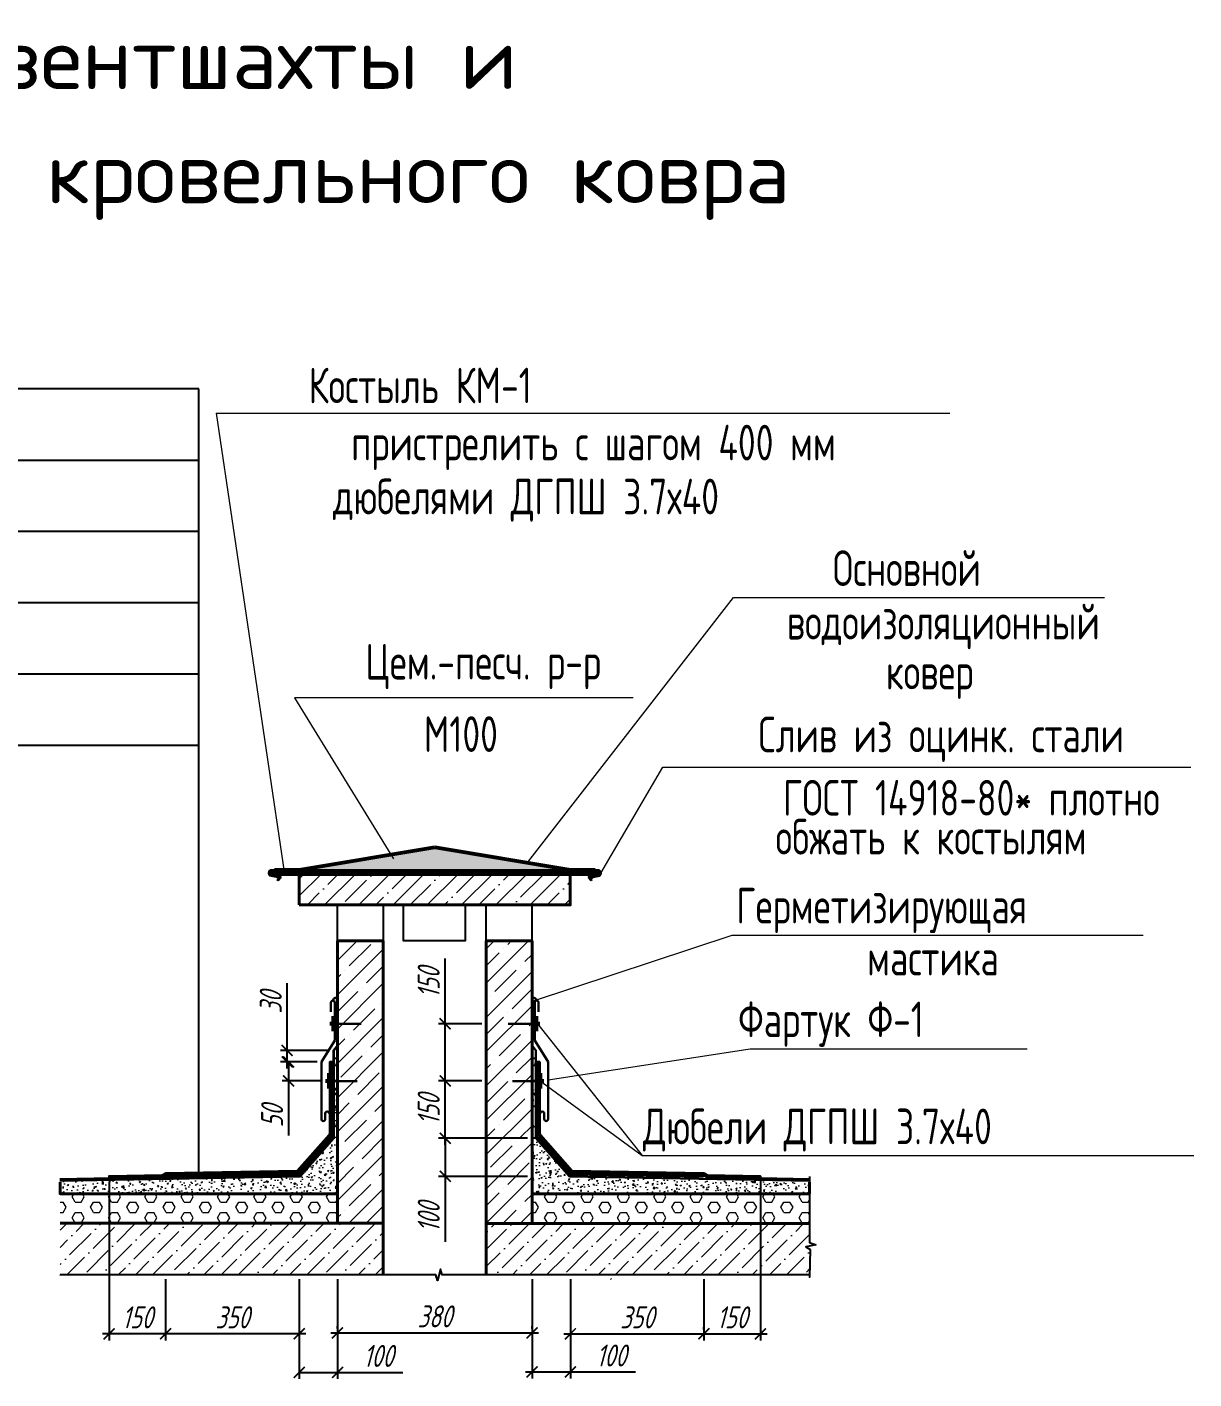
# Model space of a CAD drawing. Header units: millimetres. Extents: x 5763 to 12018931, y 39842 to 3600577.
# Drawn here: x 1773702 to 1800254, y 555898 to 586646 of the extents above; entities that cross this region are included whole.
import ezdxf
from ezdxf.enums import TextEntityAlignment as Align

# ---------------------------------------------------------------- set-up
doc = ezdxf.new("R2010")
doc.units = ezdxf.units.MM
doc.layers.add('обводка', color=7, linetype='Continuous')
doc.layers.add('Размеры', color=7, linetype='Continuous')
doc.styles.add('MStandart', font='romans.shx', dxfattribs={"width": 0.85, "height": 3})
doc.styles.add('ROMANS', font='romans.shx', dxfattribs={"width": 0.7, "height": 3})
doc.styles.get("Standard").update_dxf_attribs({"font": 'romans.shx', "width": 0.7, "oblique": 15, "height": 500})
doc.dimstyles.new('ISO-25', dxfattribs={"dimtxt": 500, "dimasz": 250, "dimexe": 150, "dimexo": 100, "dimgap": 125, "dimtad": 1, "dimtxsty": 'Standard', "dimblk": 'ARCHTICK', "dimcen": 25, "dimdle": 150, "dimadec": 0, "dimazin": 0, "dimtfac": 1, "dimtmove": 0, "dimatfit": 3, "dimfxl": 1, "dimarcsym": 0})
doc.dimstyles.get("Standard").update_dxf_attribs({"dimtxt": 0.18, "dimasz": 0.18, "dimexe": 0.18, "dimexo": 0.0625, "dimgap": 0.09, "dimtad": 0, "dimtih": 1, "dimtoh": 1, "dimdec": 4, "dimzin": 0, "dimdsep": 46, "dimtxsty": 'Standard', "dimcen": 0.09, "dimadec": 0, "dimazin": 0, "dimtfac": 1, "dimtdec": 4, "dimtofl": 0, "dimtmove": 0, "dimatfit": 3, "dimfxl": 1, "dimtolj": 1, "dimtzin": 0, "dimarcsym": 0})
pattern_1 = [(45, (1641637.96, 551215.27), (146.1905, 536.03184), [689.1486, -137.8297, 0, -137.8297])]
pattern_2 = [(0, (1635038.5, 549895.38), (0, 238.72803), [137.8297, -275.65945]), (120, (1635038.5, 549895.38), (-206.74454, -119.364), [137.8297, -275.65945]), (60, (1635176.33, 549895.38), (-206.74454, 119.364), [137.8297, -275.65945])]
pattern_3 = [(130, (1921998.5, 535233.65), (-316.3523, -27.67723), [33.0791, -363.8705]), (185, (1921998.5, 535233.65), (61.197, 331.7579), [26.4633, -291.0964]), (79.549, (1921972.13, 535231.34), (-255.1565, 304.0792), [28.1129, -309.24215]), (133.8158, (1921998.5, 535321.86), (-470.7118, -73.0039), [49.6187, -545.8057]), (83.3644, (1921959.27, 535315.77), (-412.2376, 429.639), [42.1694, -463.8632]), (188.816, (1921998.5, 535321.86), (-412.2383, 429.6383), [39.695, -436.6446]), (159, (1921954.4, 535299.8), (-263.26976, -177.5777), [33.0791, -363.8705]), (214, (1921954.4, 535299.8), (-107.31536, 319.8309), [26.4633, -291.0964]), (108.5486, (1921932.45, 535285), (-370.5844, 142.2539), [28.1129, -309.24215]), (142.5, (1921998.49, 535233.65), (-5.36317, 146.82454), [0, -287.56794, 0, -295.50693, 0, -292.19902]), (172.5, (1921998.5, 535233.65), (-116.02817, 173.9573), [0, -168.48306, 0, -280.95211, 0, -111.36642]), (212.5, (1922096.85, 535233.65), (-235.44459, -9.94761), [0, -110.26378, 0, -344.023, 0, -456.49205]), (222.5, (1922140.95, 535233.65), (-257.21707, 44.1515), [0, -143.3429, 0, -228.46655, 0, -324.17552])]
pattern_4 = [(50, (1643959.44, 535233.65), (316.3523, -27.67723), [33.0791, -363.8705]), (355, (1643959.44, 535233.65), (-61.197, 331.7579), [26.4633, -291.0964]), (100.451, (1643985.8, 535231.34), (255.1565, 304.0792), [28.1129, -309.24215]), (46.1842, (1643959.44, 535321.86), (470.7118, -73.0039), [49.6187, -545.8057]), (96.6356, (1643998.67, 535315.77), (412.2376, 429.639), [42.1694, -463.8632]), (351.184, (1643959.44, 535321.86), (412.2383, 429.6383), [39.695, -436.6446]), (21, (1644003.54, 535299.8), (263.26976, -177.5777), [33.0791, -363.8705]), (326, (1644003.54, 535299.8), (107.31536, 319.8309), [26.4633, -291.0964]), (71.4514, (1644025.48, 535285), (370.5844, 142.2539), [28.1129, -309.24215]), (37.5, (1643959.44, 535233.65), (5.36317, 146.82454), [0, -287.56794, 0, -295.50693, 0, -292.19902]), (7.5, (1643959.44, 535233.65), (116.02817, 173.9573), [0, -168.48306, 0, -280.95211, 0, -111.36642]), (327.5, (1643861.08, 535233.65), (235.44459, -9.94761), [0, -110.26378, 0, -344.023, 0, -456.49205]), (317.5, (1643816.98, 535233.65), (257.21707, 44.1515), [0, -143.3429, 0, -228.46655, 0, -324.17552])]

# ---------------------------------------------------------------- blocks, each defined once
blk = doc.blocks.new('_ArchTick')
at = {"color": 0, "linetype": 'ByBlock', "const_width": 0.15}
blk.add_lwpolyline([(-0.5, -0.5), (0.5, 0.5)], dxfattribs=at)
blk = doc.blocks.new('*D306')
at = {"layer": 'Defpoints', "color": 0, "transparency": 16777216}
for p in [(1780765, 556947), (1785193, 556947), (1785193, 556947)]:
    blk.add_point(p, dxfattribs=at)
at = {"layer": 'Размеры', "color": 0, "lineweight": -2, "transparency": 16777216}
for p, q in [((1780615, 556947), (1785343, 556947)), ((1780765, 557047), (1780765, 557097)), ((1785193, 557047), (1785193, 557097))]:
    blk.add_line(p, q, dxfattribs=at)
at = {"layer": 'Размеры', "color": 0, "lineweight": -2, "transparency": 16777216, "xscale": 250, "yscale": 250, "zscale": 250, "rotation": 180}
blk.add_blockref('_ArchTick', (1780765, 556947), dxfattribs=at)
at = {"layer": 'Размеры', "color": 0, "lineweight": -2, "transparency": 16777216, "xscale": 250, "yscale": 250, "zscale": 250}
blk.add_blockref('_ArchTick', (1785193, 556947), dxfattribs=at)
at = {"layer": 'Размеры', "color": 0, "lineweight": 18, "transparency": 16777216, "insert": (1782979, 557322), "char_height": 500, "attachment_point": 5}
blk.add_mtext('380', dxfattribs=at)
blk = doc.blocks.new('*D307')
at = {"color": 0, "lineweight": -2, "transparency": 16777216}
for p, q in [((1779894, 558167), (1779894, 555898)), ((1780765, 558167), (1780765, 555898)), ((1779894, 556048), (1780915, 556048)), ((1780765, 556048), (1782250, 556048))]:
    blk.add_line(p, q, dxfattribs=at)
at = {"layer": 'Defpoints', "color": 0, "transparency": 16777216}
for p in [(1779894, 558267), (1780765, 558267), (1779894, 556048)]:
    blk.add_point(p, dxfattribs=at)
at = {"color": 0, "lineweight": -2, "transparency": 16777216, "xscale": 250, "yscale": 250, "zscale": 250, "rotation": 180}
blk.add_blockref('_ArchTick', (1779894, 556048), dxfattribs=at)
at = {"color": 0, "lineweight": -2, "transparency": 16777216, "xscale": 250, "yscale": 250, "zscale": 250}
blk.add_blockref('_ArchTick', (1780765, 556048), dxfattribs=at)
at = {"color": 0, "lineweight": 18, "transparency": 16777216, "insert": (1781696, 556423), "char_height": 500, "attachment_point": 5}
blk.add_mtext('100', dxfattribs=at)
blk = doc.blocks.new('*D308')
at = {"color": 0, "lineweight": -2, "transparency": 16777216}
for p, q in [((1775569, 560389), (1775569, 556775)), ((1777005, 556925), (1775419, 556925)), ((1776855, 556847), (1776855, 556775))]:
    blk.add_line(p, q, dxfattribs=at)
at = {"layer": 'Defpoints', "color": 0, "transparency": 16777216}
for p in [(1775569, 560489), (1775569, 556925), (1776855, 556947)]:
    blk.add_point(p, dxfattribs=at)
at = {"color": 0, "lineweight": -2, "transparency": 16777216, "xscale": 250, "yscale": 250, "zscale": 250, "rotation": 180}
blk.add_blockref('_ArchTick', (1775569, 556925), dxfattribs=at)
at = {"color": 0, "lineweight": -2, "transparency": 16777216, "xscale": 250, "yscale": 250, "zscale": 250}
blk.add_blockref('_ArchTick', (1776855, 556925), dxfattribs=at)
at = {"color": 0, "lineweight": 18, "transparency": 16777216, "insert": (1776212, 557300), "char_height": 500, "attachment_point": 5}
blk.add_mtext('150', dxfattribs=at)
blk = doc.blocks.new('*D309')
at = {"color": 0, "lineweight": -2, "transparency": 16777216}
for p, q in [((1776855, 558167), (1776855, 556775)), ((1779894, 558167), (1779894, 556775)), ((1780044, 556925), (1776705, 556925))]:
    blk.add_line(p, q, dxfattribs=at)
at = {"layer": 'Defpoints', "color": 0, "transparency": 16777216}
for p in [(1776855, 558267), (1779894, 558267), (1776855, 556925)]:
    blk.add_point(p, dxfattribs=at)
at = {"color": 0, "lineweight": -2, "transparency": 16777216, "xscale": 250, "yscale": 250, "zscale": 250, "rotation": 180}
blk.add_blockref('_ArchTick', (1776855, 556925), dxfattribs=at)
at = {"color": 0, "lineweight": -2, "transparency": 16777216, "xscale": 250, "yscale": 250, "zscale": 250}
blk.add_blockref('_ArchTick', (1779894, 556925), dxfattribs=at)
at = {"color": 0, "lineweight": 18, "transparency": 16777216, "insert": (1778374, 557300), "char_height": 500, "attachment_point": 5}
blk.add_mtext('350', dxfattribs=at)
blk = doc.blocks.new('*D310')
at = {"color": 0, "lineweight": -2, "transparency": 16777216}
for p, q in [((1779622, 563371), (1779622, 564903)), ((1780578, 563371), (1779472, 563371)), ((1779622, 562961), (1779622, 563371)), ((1780300, 563111), (1779472, 563111))]:
    blk.add_line(p, q, dxfattribs=at)
at = {"layer": 'Defpoints', "color": 0, "transparency": 16777216}
for p in [(1779622, 563371), (1780678, 563371), (1780400, 563111)]:
    blk.add_point(p, dxfattribs=at)
at = {"color": 0, "lineweight": -2, "transparency": 16777216, "xscale": 250, "yscale": 250, "zscale": 250}
for p, rotation in [((1779622, 563371), 90), ((1779622, 563111), 270)]:
    blk.add_blockref('_ArchTick', p, dxfattribs=dict(at, rotation=rotation))
at = {"color": 0, "lineweight": 18, "transparency": 16777216, "insert": (1779247, 564461), "char_height": 500, "attachment_point": 5, "rotation": 90}
blk.add_mtext('30', dxfattribs=at)
blk = doc.blocks.new('*D311')
at = {"color": 0, "lineweight": -2, "transparency": 16777216}
for p, q in [((1780300, 563111), (1779504, 563111)), ((1779654, 563111), (1779654, 562527)), ((1780417, 562677), (1779504, 562677)), ((1779654, 562677), (1779654, 561435))]:
    blk.add_line(p, q, dxfattribs=at)
at = {"layer": 'Defpoints', "color": 0, "transparency": 16777216}
for p in [(1779654, 563111), (1780400, 563111), (1780517, 562677)]:
    blk.add_point(p, dxfattribs=at)
at = {"color": 0, "lineweight": -2, "transparency": 16777216, "xscale": 250, "yscale": 250, "zscale": 250}
for p, rotation in [((1779654, 563111), 90), ((1779654, 562677), 270)]:
    blk.add_blockref('_ArchTick', p, dxfattribs=dict(at, rotation=rotation))
at = {"color": 0, "lineweight": 18, "transparency": 16777216, "insert": (1779279, 561876), "char_height": 500, "attachment_point": 5, "rotation": 90}
blk.add_mtext('50', dxfattribs=at)
blk = doc.blocks.new('*D312')
at = {"color": 0, "lineweight": -2, "transparency": 16777216}
for p, q in [((1790389, 560411), (1790389, 556775)), ((1788953, 556925), (1790539, 556925)), ((1789103, 557025), (1789103, 557075))]:
    blk.add_line(p, q, dxfattribs=at)
at = {"layer": 'Defpoints', "color": 0, "transparency": 16777216}
for p in [(1790389, 560511), (1789103, 556925), (1790389, 556925)]:
    blk.add_point(p, dxfattribs=at)
at = {"color": 0, "lineweight": -2, "transparency": 16777216, "xscale": 250, "yscale": 250, "zscale": 250, "rotation": 180}
blk.add_blockref('_ArchTick', (1789103, 556925), dxfattribs=at)
at = {"color": 0, "lineweight": -2, "transparency": 16777216, "xscale": 250, "yscale": 250, "zscale": 250}
blk.add_blockref('_ArchTick', (1790389, 556925), dxfattribs=at)
at = {"color": 0, "lineweight": 18, "transparency": 16777216, "insert": (1789746, 557300), "char_height": 500, "attachment_point": 5}
blk.add_mtext('150', dxfattribs=at)
blk = doc.blocks.new('*D313')
at = {"color": 0, "lineweight": -2, "transparency": 16777216}
for p, q in [((1786064, 558167), (1786064, 556775)), ((1789103, 558167), (1789103, 556775)), ((1785914, 556925), (1789253, 556925))]:
    blk.add_line(p, q, dxfattribs=at)
at = {"layer": 'Defpoints', "color": 0, "transparency": 16777216}
for p in [(1786064, 558267), (1789103, 558267), (1789103, 556925)]:
    blk.add_point(p, dxfattribs=at)
at = {"color": 0, "lineweight": -2, "transparency": 16777216, "xscale": 250, "yscale": 250, "zscale": 250, "rotation": 180}
blk.add_blockref('_ArchTick', (1786064, 556925), dxfattribs=at)
at = {"color": 0, "lineweight": -2, "transparency": 16777216, "xscale": 250, "yscale": 250, "zscale": 250}
blk.add_blockref('_ArchTick', (1789103, 556925), dxfattribs=at)
at = {"color": 0, "lineweight": 18, "transparency": 16777216, "insert": (1787584, 557300), "char_height": 500, "attachment_point": 5}
blk.add_mtext('350', dxfattribs=at)
blk = doc.blocks.new('*D314')
at = {"color": 0, "lineweight": -2, "transparency": 16777216}
for p, q in [((1785193, 558167), (1785193, 555907)), ((1786064, 558167), (1786064, 555907)), ((1785043, 556057), (1786064, 556057)), ((1786064, 556057), (1787549, 556057))]:
    blk.add_line(p, q, dxfattribs=at)
at = {"layer": 'Defpoints', "color": 0, "transparency": 16777216}
for p in [(1785193, 558267), (1786064, 558267), (1786064, 556057)]:
    blk.add_point(p, dxfattribs=at)
at = {"color": 0, "lineweight": -2, "transparency": 16777216, "xscale": 250, "yscale": 250, "zscale": 250, "rotation": 180}
blk.add_blockref('_ArchTick', (1785193, 556057), dxfattribs=at)
at = {"color": 0, "lineweight": -2, "transparency": 16777216, "xscale": 250, "yscale": 250, "zscale": 250}
blk.add_blockref('_ArchTick', (1786064, 556057), dxfattribs=at)
at = {"color": 0, "lineweight": 18, "transparency": 16777216, "insert": (1786995, 556432), "char_height": 500, "attachment_point": 5}
blk.add_mtext('100', dxfattribs=at)
blk = doc.blocks.new('*D315')
at = {"color": 0, "lineweight": -2, "transparency": 16777216}
for p, q in [((1783216, 563979), (1783216, 565464)), ((1784051, 563979), (1783066, 563979)), ((1783216, 562527), (1783216, 563979)), ((1784051, 562677), (1783066, 562677))]:
    blk.add_line(p, q, dxfattribs=at)
at = {"layer": 'Defpoints', "color": 0, "transparency": 16777216}
for p in [(1783216, 563979), (1784151, 563979), (1784151, 562677)]:
    blk.add_point(p, dxfattribs=at)
at = {"color": 0, "lineweight": -2, "transparency": 16777216, "xscale": 250, "yscale": 250, "zscale": 250}
for p, rotation in [((1783216, 563979), 90), ((1783216, 562677), 270)]:
    blk.add_blockref('_ArchTick', p, dxfattribs=dict(at, rotation=rotation))
at = {"color": 0, "lineweight": 18, "transparency": 16777216, "insert": (1782841, 564910), "char_height": 500, "attachment_point": 5, "rotation": 90}
blk.add_mtext('150', dxfattribs=at)
blk = doc.blocks.new('*D316')
at = {"color": 0, "lineweight": -2, "transparency": 16777216}
for p, q in [((1785093, 561375), (1783067, 561375)), ((1783217, 561375), (1783217, 560356)), ((1785093, 560506), (1783067, 560506)), ((1783217, 560506), (1783217, 559021))]:
    blk.add_line(p, q, dxfattribs=at)
at = {"layer": 'Defpoints', "color": 0, "transparency": 16777216}
for p in [(1783217, 561375), (1785193, 561375), (1785193, 560506)]:
    blk.add_point(p, dxfattribs=at)
at = {"color": 0, "lineweight": -2, "transparency": 16777216, "xscale": 250, "yscale": 250, "zscale": 250}
for p, rotation in [((1783217, 561375), 90), ((1783217, 560506), 270)]:
    blk.add_blockref('_ArchTick', p, dxfattribs=dict(at, rotation=rotation))
at = {"color": 0, "lineweight": 18, "transparency": 16777216, "insert": (1782842, 559575), "char_height": 500, "attachment_point": 5, "rotation": 90}
blk.add_mtext('100', dxfattribs=at)
blk = doc.blocks.new('*D317')
at = {"color": 0, "lineweight": -2, "transparency": 16777216}
for p, q in [((1783216, 561225), (1783216, 562827)), ((1784051, 562677), (1783066, 562677)), ((1784919, 561375), (1783066, 561375))]:
    blk.add_line(p, q, dxfattribs=at)
at = {"layer": 'Defpoints', "color": 0, "transparency": 16777216}
for p in [(1783216, 562677), (1784151, 562677), (1785019, 561375)]:
    blk.add_point(p, dxfattribs=at)
at = {"color": 0, "lineweight": -2, "transparency": 16777216, "xscale": 250, "yscale": 250, "zscale": 250}
for p, rotation in [((1783216, 562677), 90), ((1783216, 561375), 270)]:
    blk.add_blockref('_ArchTick', p, dxfattribs=dict(at, rotation=rotation))
at = {"color": 0, "lineweight": 18, "transparency": 16777216, "insert": (1782841, 562026), "char_height": 500, "attachment_point": 5, "rotation": 90}
blk.add_mtext('150', dxfattribs=at)

msp = doc.modelspace()

# ---------------------------------------------------------------- hatches: boundary and pattern name
h = msp.add_hatch(color=7)
h.paths.add_polyline_path([(1782421.06248, 567914.64404), (1782585.02648, 567942.00813), (1782590.38602, 567909.89408), (1782419.11111, 567881.30987), (1782415.94787, 567900.26382)])
h.paths.add_polyline_path([(1782413.75157, 567913.42392), (1782421.06248, 567914.64404), (1782415.94787, 567900.26382)])
h = msp.add_hatch(color=7)
h.paths.add_polyline_path([(1781053.0262, 567686.47871), (1781216.9902, 567713.8428), (1781222.34974, 567681.72875), (1781051.07483, 567653.14454), (1781047.91159, 567672.09848)])
h.paths.add_polyline_path([(1781045.71529, 567685.25859), (1781053.0262, 567686.47871), (1781047.91159, 567672.09848)])
h = msp.add_hatch(color=7)
h.paths.add_polyline_path([(1781737.78358, 567800.61106), (1781901.74758, 567827.97515), (1781907.10712, 567795.8611), (1781735.83221, 567767.27689), (1781732.66897, 567786.23083)])
h.paths.add_polyline_path([(1781730.47267, 567799.39093), (1781737.78358, 567800.61106), (1781732.66897, 567786.23083)])
for points in [[(1779679.73524, 567493.06318), (1779853.37899, 567493.06318), (1779853.37899, 567460.50497), (1779679.73524, 567460.50497)], [(1786278.19774, 567493.06318), (1786104.55399, 567493.06318), (1786104.55399, 567460.50497), (1786278.19774, 567460.50497)]]:
    msp.add_hatch(color=7).paths.add_polyline_path(points)
h = msp.add_hatch(color=7)
h.paths.add_polyline_path([(1780369.7473, 567572.44572), (1780533.7113, 567599.80981), (1780539.07084, 567567.69577), (1780367.79593, 567539.11156), (1780364.63269, 567558.0655)])
h.paths.add_polyline_path([(1780362.43639, 567571.2256), (1780369.7473, 567572.44572), (1780364.63269, 567558.0655)])
h = msp.add_hatch(color=7)
h.paths.add_polyline_path([(1785588.18568, 567572.44572), (1785424.22168, 567599.80981), (1785418.86214, 567567.69577), (1785590.13705, 567539.11156), (1785593.30029, 567558.0655)])
h.paths.add_polyline_path([(1785595.49659, 567571.2256), (1785588.18568, 567572.44572), (1785593.30029, 567558.0655)])
at = {"layer": 'обводка', "linetype": 'ByBlock', "lineweight": 25, "ltscale": 0.5}
h = msp.add_hatch(color=7, dxfattribs=at)
h.paths.add_polyline_path([(1780764.35248, 564561.20975, 0.533069503), (1780660.16623, 564505.55548, -0.4142135624), (1780703.57716, 564462.14454), (1780703.57716, 564432.74294, 0.2246077304), (1780764.35248, 564435.60178)])
h.paths.add_polyline_path([(1785192.9243, 564561.20975), (1785192.9243, 564435.60178, 0.2246077304), (1785253.69962, 564432.74294), (1785253.69962, 564462.14454, -0.4142135624), (1785297.11055, 564505.55548, 0.533069503)])
at = {"layer": 'Размеры', "lineweight": 18}
h = msp.add_hatch(dxfattribs=at)
h.set_pattern_fill('AR-CONC', scale=0.868219, style=0)
h.set_pattern_definition([(50, (1635038.5, 549895.38), (158.17615, -13.83861), [16.53957, -181.93524]), (355, (1635038.5, 549895.38), (-30.59848, 165.87896), [13.23165, -145.54819]), (100.451, (1635051.68, 549894.22), (127.57824, 152.03959), [14.05646, -154.62108]), (46.1842, (1635038.5, 549939.48), (235.3559, -36.50194), [24.80935, -272.90286]), (96.6356, (1635058.1, 549936.44), (206.1188, 214.8195), [21.0847, -231.9316]), (351.184, (1635038.5, 549939.48), (206.11913, 214.81913), [19.84748, -218.3223]), (21, (1635060.55, 549928.46), (131.63488, -88.78884), [16.53957, -181.93524]), (326, (1635060.55, 549928.46), (53.65768, 159.91545), [13.23165, -145.54819]), (71.4514, (1635071.52, 549921.06), (185.2922, 71.12696), [14.05646, -154.62108]), (37.5, (1635038.5, 549895.38), (2.681583, 73.41227), [0, -143.78397, 0, -147.753467, 0, -146.09951]), (7.5, (1635038.5, 549895.38), (58.014084, 86.978653), [0, -84.24153, 0, -140.476057, 0, -55.68321]), (327.5, (1634989.32, 549895.38), (117.722297, -4.973803), [0, -55.13189, 0, -172.0115, 0, -228.24603]), (317.5, (1634967.27, 549895.38), (128.60853, 22.075756), [0, -71.67146, 0, -114.23328, 0, -162.08776])])
h.paths.add_polyline_path([(1783498.29937, 567460.50497), (1786061.14305, 567460.50497), (1785017.20887, 567634.72802), (1782978.96649, 567974.89198), (1779896.78993, 567460.50497)])
h = msp.add_hatch(dxfattribs=at)
h.set_pattern_fill('ANSI35', scale=86.821875, style=0)
h.set_pattern_definition([(45, (1635038.5, 549895.4), (-389.8413, 389.8413), []), (45, (1635428.34, 549895.4), (-389.8413, 389.8413), [689.1486, -137.8297, 0, -137.8297])])
h.paths.add_polyline_path([(1779896.78993, 567373.6831), (1779896.78993, 566679.1081), (1783086.79839, 566679.1081), (1786061.14305, 566679.1081), (1786061.14305, 567373.6831), (1782975.59213, 567373.6831)])
at = {"layer": 'Размеры'}
h = msp.add_hatch(dxfattribs=at)
h.set_pattern_fill('AR-CONC', scale=1.736438, style=0)
h.set_pattern_definition(pattern_3)
h.paths.add_polyline_path([(1780678.1868, 563371.48364), (1780765.00868, 563482.52318), (1780765.00868, 562672.99609), (1780678.1868, 562672.99609), (1780678.1868, 563111.01802)])
h = msp.add_hatch(dxfattribs=at)
h.set_pattern_fill('AR-CONC', scale=1.736438, style=0)
h.set_pattern_definition(pattern_4)
h.paths.add_polyline_path([(1785279.74618, 563371.48364), (1785192.9243, 563482.52318), (1785192.9243, 562672.99609), (1785279.74618, 562672.99609), (1785279.74618, 563111.01802)])
at = {"layer": 'Размеры', "lineweight": 18}
h = msp.add_hatch(dxfattribs=at)
h.set_pattern_fill('AR-CONC', scale=1.736438, style=0)
h.set_pattern_definition([(50, (1641637.96, 549895.38), (316.3523, -27.67723), [33.0791, -363.8705]), (355, (1641637.96, 549895.38), (-61.197, 331.7579), [26.4633, -291.0964]), (100.451, (1641664.32, 549893.07), (255.1565, 304.0792), [28.1129, -309.24215]), (46.1842, (1641637.96, 549983.6), (470.7118, -73.0039), [49.6187, -545.8057]), (96.6356, (1641677.2, 549977.5), (412.2376, 429.639), [42.1694, -463.8632]), (351.184, (1641637.96, 549983.6), (412.2383, 429.6383), [39.695, -436.6446]), (21, (1641682.06, 549961.54), (263.26976, -177.5777), [33.0791, -363.8705]), (326, (1641682.06, 549961.54), (107.31536, 319.8309), [26.4633, -291.0964]), (71.4514, (1641704, 549946.74), (370.5844, 142.2539), [28.1129, -309.24215]), (37.5, (1641637.96, 549895.38), (5.36317, 146.82454), [0, -287.56794, 0, -295.50693, 0, -292.19902]), (7.5, (1641637.96, 549895.38), (116.02817, 173.9573), [0, -168.48306, 0, -280.95211, 0, -111.36642]), (327.5, (1641539.6, 549895.38), (235.44459, -9.94761), [0, -110.26378, 0, -344.023, 0, -456.49205]), (317.5, (1641495.5, 549895.38), (257.21707, 44.1515), [0, -143.3429, 0, -228.46655, 0, -324.1755])])
h.paths.add_polyline_path([(1780764.0371, 562672.99609), (1780678.1868, 562672.99609), (1780678.1868, 561461.64753), (1780678.1868, 561374.58052), (1779910.42461, 560506.62104), (1774452.44572, 560402.83481), (1774452.44572, 560110.77632), (1780763.41569, 560110.77632)])
at = {"layer": 'Размеры'}
h = msp.add_hatch(dxfattribs=at)
h.set_pattern_fill('AR-CONC', scale=1.736438, style=0)
h.set_pattern_definition(pattern_3)
h.paths.add_polyline_path([(1780678.1868, 562672.99609), (1780765.00868, 562672.99609), (1780765.00868, 561461.64753), (1780678.1868, 561461.64753)])
h = msp.add_hatch(dxfattribs=at)
h.set_pattern_fill('AR-CONC', scale=1.736438, style=0)
h.set_pattern_definition(pattern_4)
h.paths.add_polyline_path([(1785279.74618, 562672.99609), (1785192.9243, 562672.99609), (1785192.9243, 561461.64753), (1785279.74618, 561461.64753)])
at = {"layer": 'Размеры', "lineweight": 18}
h = msp.add_hatch(dxfattribs=at)
h.set_pattern_fill('AR-CONC', scale=1.736438, style=0)
h.set_pattern_definition([(50, (1618919.36, 531077.88), (316.3523, -27.67723), [33.07913, -363.8705]), (355, (1618919.36, 531077.88), (-61.19696, 331.7579), [26.4633, -291.0964]), (100.451, (1618945.73, 531075.58), (255.15647, 304.0792), [28.1129, -309.24215]), (46.1842, (1618919.36, 531166.1), (470.7118, -73.0039), [49.6187, -545.8057]), (96.6356, (1618958.6, 531160), (412.2376, 429.639), [42.1694, -463.8632]), (351.184, (1618919.36, 531166.1), (412.2383, 429.6383), [39.695, -436.6446]), (21, (1618963.47, 531144.04), (263.26976, -177.5777), [33.07913, -363.8705]), (326, (1618963.47, 531144.04), (107.31536, 319.8309), [26.4633, -291.0964]), (71.4514, (1618985.4, 531129.24), (370.5844, 142.2539), [28.1129, -309.24215]), (37.5, (1618919.36, 531077.88), (5.36317, 146.82454), [0, -287.56794, 0, -295.50693, 0, -292.19902]), (7.5, (1618919.36, 531077.88), (116.02817, 173.9573), [0, -168.48306, 0, -280.95211, 0, -111.36642]), (327.5, (1618821.01, 531077.88), (235.444594, -9.947606), [0, -110.26378, 0, -344.023, 0, -456.49205]), (317.5, (1618776.9, 531077.88), (257.21707, 44.15151), [0, -143.34292, 0, -228.46655, 0, -324.17552])])
h.paths.add_polyline_path([(1785192.56528, 561342.99449), (1785196.97944, 560110.77632), (1791505.48726, 560110.77632), (1791505.48726, 560371.24195), (1786047.14934, 560475.03501), (1785279.38715, 561342.99449)])
h = msp.add_hatch(dxfattribs=at)
h.set_pattern_fill('HEX', scale=43.410938, style=0)
h.set_pattern_definition(pattern_2)
h.paths.add_polyline_path([(1774452.44572, 560110.77632), (1774452.44572, 559458.45811), (1780763.25749, 559458.45811), (1780763.41569, 560110.77632)])
h = msp.add_hatch(dxfattribs=at)
h.set_pattern_fill('HEX', scale=43.410938, style=0)
h.set_pattern_definition(pattern_2)
h.paths.add_polyline_path([(1791505.48726, 559433.76881), (1791505.48726, 560110.77632), (1785192.9243, 560110.77632), (1785192.9243, 559433.76881)])
h = msp.add_hatch(dxfattribs=at)
h.set_pattern_fill('ANSI36', scale=86.821875, style=0)
h.set_pattern_definition(pattern_1)
h.paths.add_polyline_path([(1781806.87118, 559432.22386), (1780765.00868, 559433.76881), (1774452.44572, 559433.76881), (1774452.44572, 558267.00023), (1779005.62846, 558267.00023), (1779038.18666, 558397.23305), (1779077.25651, 558267.00023), (1781806.87118, 558267.00023)])
h = msp.add_hatch(dxfattribs=at)
h.set_pattern_fill('ANSI36', scale=86.821875, style=0)
h.set_pattern_definition(pattern_1)
h.paths.add_polyline_path([(1791505.48726, 559433.76881), (1785192.56528, 559433.76881), (1784151.0618, 559433.76881), (1784151.0618, 558267.00023), (1786880.67647, 558267.00023), (1786919.74632, 558397.23305), (1786984.86272, 558136.76742), (1787023.93257, 558267.00023), (1791505.48726, 558267.00023)])

# ---------------------------------------------------------------- linework, layer by layer
at = {"color": 7, "lineweight": 18}
for points in [[(1778009.14149, 577865.51487), (1794695.37792, 577865.51487), (1794695.37792, 577865.51487)], [(1785096.04099, 567654.58016), (1789776.23785, 573673.11899), (1798220.53264, 573673.11899)], [(1787494.95042, 571387.59958), (1779785.16792, 571387.59958), (1782040.33902, 567726.30922)], [(1788166.37292, 569813.55603), (1800185.43918, 569813.55603), (1800185.43918, 569813.55603)], [(1785226.33347, 564498.40577), (1789745.14797, 565990.89263), (1799094.35292, 565990.89263)], [(1785345.84515, 563935.82583), (1787696.72703, 560982.99184)], [(1785557.57618, 562705.41208), (1790158.7107, 563404.85417), (1796454.96792, 563404.85417)], [(1785441.34921, 562633.49771), (1787696.72703, 560982.99184), (1800253.62149, 560982.99184)]]:
    msp.add_lwpolyline(points, dxfattribs=at)
at = {"ltscale": 100}
for points in [[(1746378.259, 576798.77221), (1777608.90671, 576798.77221)], [(1746378.259, 575178.09721), (1777608.90671, 575178.09721)], [(1746378.259, 573557.42221), (1777608.90671, 573557.42221)], [(1746378.259, 571936.74721), (1777608.90671, 571936.74721)], [(1746378.259, 570316.07221), (1777608.90671, 570316.07221)]]:
    msp.add_lwpolyline(points, dxfattribs=at)
at = {"color": 7, "const_width": 10.85273}
for points in [[(1779549.50243, 567373.6831), (1779549.50243, 567434.45841)], [(1786408.43055, 567373.6831), (1786408.43055, 567434.45841)]]:
    msp.add_lwpolyline(points, dxfattribs=at)
at = {"color": 7, "lineweight": 35}
msp.add_lwpolyline([(1780765.00868, 563482.52318), (1780678.1868, 563371.48364), (1780678.1868, 561374.58052), (1779910.42461, 560506.62104), (1774452.08669, 560402.82798)], dxfattribs=at)
at = {"color": 7, "lineweight": 30}
for points in [[(1785192.9243, 563482.52318), (1785279.74618, 563371.48364), (1785279.74618, 561374.58052), (1786047.50837, 560506.62104), (1791505.84629, 560402.82798)], [(1780678.1868, 561374.58052), (1780645.67127, 561403.34246), (1779890.53945, 560549.6617), (1774452.08669, 560446.24676)], [(1780678.1868, 561374.58052), (1779910.42461, 560506.62104), (1774452.08669, 560402.82798)], [(1785279.74618, 561374.58052), (1786047.50837, 560506.62104), (1791505.84629, 560402.82798)]]:
    msp.add_lwpolyline(points, dxfattribs=at)
for points in [[(1775569.33086, 560467.49173), (1776790.45514, 560490.71202), (1776871.65899, 560535.67494), (1779870.6543, 560592.70236), (1780610.0446, 561428.58725), (1780634.77587, 561472.934), (1780634.77587, 563111.01802), (1780591.36493, 563111.01802), (1780591.36493, 561484.22047), (1780574.41793, 561453.83204), (1779850.76914, 560635.74302), (1776860.05866, 560578.87314), (1776778.85481, 560533.91022), (1775568.50553, 560510.89482)], [(1776871.65899, 560492.25616), (1779890.53945, 560549.6617), (1780645.67127, 561403.34246), (1780678.1868, 561461.64753), (1780678.1868, 563111.01802), (1780634.77587, 563111.01802), (1780634.77587, 561472.934), (1780610.0446, 561428.58725), (1779870.6543, 560592.70236), (1776871.65899, 560535.67494)], [(1789086.274, 560492.25616), (1786067.39353, 560549.6617), (1785312.26172, 561403.34246), (1785279.74618, 561461.64753), (1785279.74618, 563111.01802), (1785323.15712, 563111.01802), (1785323.15712, 561472.934), (1785347.88839, 561428.58725), (1786087.27868, 560592.70236), (1789086.274, 560535.67494)], [(1790388.60212, 560467.49173), (1789167.47785, 560490.71202), (1789086.274, 560535.67494), (1786087.27868, 560592.70236), (1785347.88839, 561428.58725), (1785323.15712, 561472.934), (1785323.15712, 563111.01802), (1785366.56805, 563111.01802), (1785366.56805, 561484.22047), (1785383.51506, 561453.83204), (1786107.16384, 560635.74302), (1789097.87432, 560578.87314), (1789179.07817, 560533.91022), (1790389.42745, 560510.89482)]]:
    msp.add_lwpolyline(points, close=True, dxfattribs=at)
at = {"color": 7}
for points in [[(1780591.36493, 562526.08297), (1780678.1868, 562526.08297)], [(1785366.56805, 562526.08297), (1785279.74618, 562526.08297)], [(1780591.36493, 562005.15172), (1780678.1868, 562005.15172)], [(1785366.56805, 562005.15172), (1785279.74618, 562005.15172)], [(1780212.59353, 561044.78753), (1780310.14015, 560958.5017)], [(1785745.33945, 561044.78753), (1785647.79284, 560958.5017)], [(1777767.42077, 560596.12709), (1777769.89676, 560465.91782)], [(1778288.25786, 560606.03107), (1778290.73385, 560475.8218)], [(1778809.09495, 560615.93505), (1778811.57095, 560485.72578)], [(1779329.93205, 560625.83903), (1779332.40804, 560495.62976)], [(1779850.76914, 560635.74302), (1779910.42461, 560506.62104)], [(1786107.16384, 560635.74302), (1786047.50837, 560506.62104)], [(1786628.00093, 560625.83903), (1786625.52494, 560495.62976)], [(1787148.83803, 560615.93505), (1787146.36203, 560485.72578)], [(1787669.67512, 560606.03107), (1787667.19913, 560475.8218)], [(1788190.51222, 560596.12709), (1788188.03622, 560465.91782)], [(1788711.34931, 560586.22311), (1788708.87331, 560456.01384)], [(1789086.274, 560535.67494), (1789097.87432, 560578.87314)], [(1776205.73482, 560523.01206), (1776207.38548, 560436.20587)], [(1776726.57191, 560532.91604), (1776728.22257, 560446.10986)], [(1789231.36107, 560532.91604), (1789229.71041, 560446.10986)], [(1789752.19817, 560523.01206), (1789750.5475, 560436.20587)], [(1790273.03526, 560513.10808), (1790271.3846, 560426.30189)], [(1790793.04702, 560459.801), (1790792.22169, 560416.39791)], [(1791313.88412, 560449.89702), (1791313.05878, 560406.49393)], [(1791505.48726, 560501.48261), (1791505.48726, 559001.21529), (1791652.13675, 558947.90937), (1791421.12749, 558901.61915), (1791518.61753, 558840.16616), (1791505.48726, 558210.10011), (1791505.48726, 558210.10011)]]:
    msp.add_lwpolyline(points, dxfattribs=at)
at = {"layer": 'обводка', "linetype": 'ByBlock', "lineweight": 35, "ltscale": 0.5}
for p, q in [((1779894.09175, 567493.06318), (1782978.96649, 568007.90049)), ((1779896.78993, 567460.50497), (1782978.96649, 567974.89198)), ((1782978.96649, 568007.90049), (1786063.84123, 567493.06318)), ((1782978.96649, 567974.89198), (1786061.14305, 567460.50497)), ((1779304.38099, 567333.93424), (1779225.19165, 567349.72745)), ((1786724.35964, 567460.50497), (1779228.15354, 567460.50497)), ((1779233.57334, 567460.50497), (1786729.77944, 567460.50497)), ((1779236.29115, 567369.64674), (1779464.46173, 567324.15808)), ((1786720.86201, 567438.7995), (1779237.07097, 567438.7995)), ((1779237.07097, 567438.7995), (1786720.86201, 567438.7995)), ((1779237.07097, 567373.6831), (1779237.07097, 567434.45841)), ((1782975.59213, 567434.45841), (1779237.07097, 567434.45841)), ((1786720.86201, 567373.6831), (1779237.07097, 567373.6831)), ((1779237.07097, 567373.6831), (1786720.86201, 567373.6831)), ((1779443.00683, 567306.28725), (1779304.38099, 567333.93424)), ((1779332.44774, 567460.50497), (1779332.44774, 567493.06318)), ((1779332.44774, 567493.06318), (1779894.09175, 567493.06318)), ((1779332.44774, 567460.50497), (1779332.44774, 567493.06318)), ((1779332.44774, 567493.06318), (1779894.09175, 567493.06318)), ((1779397.93299, 567250.25255), (1779443.00683, 567306.28725)), ((1779414.84582, 567236.64801), (1779470.93028, 567306.33686)), ((1782982.34085, 567434.45841), (1786720.86201, 567434.45841)), ((1786063.84123, 567493.06318), (1786625.48524, 567493.06318)), ((1786543.08716, 567236.64801), (1786487.0027, 567306.33686)), ((1786721.64184, 567369.64674), (1786493.47125, 567324.15808)), ((1786514.92615, 567306.28725), (1786653.55199, 567333.93424)), ((1786559.99999, 567250.25255), (1786514.92615, 567306.28725)), ((1786625.48524, 567493.06318), (1786625.48524, 567460.50497)), ((1786625.48524, 567460.50497), (1786724.35964, 567460.50497)), ((1786653.55199, 567333.93424), (1786732.74133, 567349.72745)), ((1786720.86201, 567373.6831), (1786720.86201, 567434.45841)), ((1779414.84582, 567236.64801), (1779397.93299, 567250.25255))]:
    msp.add_line(p, q, dxfattribs=at)
at = {"layer": 'обводка', "linetype": 'ByBlock', "lineweight": 25, "ltscale": 0.5}
msp.add_line((1786543.08716, 567236.64801), (1786559.99999, 567250.25255), dxfattribs=at)
at = {"layer": 'обводка', "color": 7, "linetype": 'ByBlock', "lineweight": 40, "ltscale": 0.5}
for p, q in [((1780764.81003, 565860.02398), (1780763.25121, 559439.09903)), ((1780764.35248, 565859.77125), (1780764.35248, 559433.76881)), ((1781806.84175, 558267.00023), (1781803.88107, 565859.77198)), ((1784151.0618, 558267.00023), (1784151.0618, 565859.77125)), ((1785192.9243, 565859.77125), (1785192.9243, 559433.76881)), ((1781806.38469, 559439.15672), (1774452.44572, 559438.74997)), ((1785192.9243, 559433.76881), (1784151.0618, 559433.76881)), ((1784151.0618, 559433.76881), (1791505.48726, 559433.76881))]:
    msp.add_line(p, q, dxfattribs=at)
at = {"layer": 'обводка', "linetype": 'ByBlock', "lineweight": 40, "ltscale": 0.5}
for p, q in [((1781803.88107, 565859.77198), (1780764.81003, 565860.02398)), ((1784151.0618, 565859.77125), (1785192.9243, 565859.77125))]:
    msp.add_line(p, q, dxfattribs=at)
at = {"layer": 'обводка', "linetype": 'ByBlock', "lineweight": 18, "ltscale": 0.5}
msp.add_line((1783216.01923, 563979.23677), (1783216.01923, 565165.02251), dxfattribs=at)
at = {"layer": 'обводка', "color": 7, "linetype": 'ByBlock', "lineweight": 30, "ltscale": 0.5}
for p, q in [((1780616.75529, 564245.08985), (1780616.75529, 564462.14454)), ((1780703.57716, 563593.92579), (1780703.57716, 564462.14454)), ((1785253.69962, 563593.92579), (1785253.69962, 564462.14454)), ((1785340.52149, 564245.08985), (1785340.52149, 564462.14454)), ((1780611.43163, 563975.32421), (1780611.43163, 564022.64771)), ((1780611.43163, 564022.64771), (1780611.43163, 563935.82583)), ((1781306.00663, 563975.32421), (1780611.43163, 563975.32421)), ((1780648.82221, 564152.88052), (1780648.82221, 563805.59302)), ((1784651.27015, 563975.32421), (1785345.84515, 563975.32421)), ((1785308.45457, 564152.88052), (1785308.45457, 563805.59302)), ((1785345.84515, 563975.32421), (1785345.84515, 564022.64771)), ((1785345.84515, 564022.64771), (1785345.84515, 563935.82583)), ((1780703.57716, 563593.92579), (1780399.7006, 563111.01802)), ((1785253.69962, 563593.92579), (1785557.57618, 563111.01802)), ((1780399.7006, 563111.01802), (1780399.7006, 561808.68989)), ((1785557.57618, 563111.01802), (1785557.57618, 561808.68989)), ((1780515.92757, 562720.31958), (1780515.92757, 562633.49771)), ((1780553.31815, 562850.55239), (1780553.31815, 562503.26489)), ((1785403.95863, 562850.55239), (1785403.95863, 562503.26489)), ((1785441.34921, 562720.31958), (1785441.34921, 562633.49771)), ((1780515.92757, 562672.99609), (1781210.50257, 562672.99609)), ((1785441.34921, 562672.99609), (1784746.77421, 562672.99609)), ((1780486.52248, 561938.92271), (1780486.52248, 561808.68989)), ((1785470.7543, 561938.92271), (1785470.7543, 561808.68989))]:
    msp.add_line(p, q, dxfattribs=at)
at = {"layer": 'обводка', "linetype": 'ByBlock', "lineweight": 30, "ltscale": 0.5}
msp.add_line((1790388.60212, 560467.49173), (1791505.48726, 560446.25359), dxfattribs=at)
at = {"layer": 'обводка', "linetype": 'ByBlock', "lineweight": 40, "ltscale": 0.5}
msp.add_lwpolyline([(1779896.78993, 566679.1081), (1786061.14305, 566679.1081), (1786061.14305, 567373.6831), (1779896.78993, 567373.6831)], close=True, dxfattribs=at)
at = {"layer": 'обводка', "linetype": 'ByBlock', "lineweight": 35, "ltscale": 0.5}
for centre, radius, start, end in [((1779277.1386, 567403.76689), 74.9583, 130.805822368, 226.131039751), ((1779277.1386, 567403.76689), 53.22311, 138.835596258, 219.872231652), ((1779462.29442, 567313.28686), 11.08515, 321.173452601, 78.725193118), ((1786495.63857, 567313.28686), 11.08515, 101.274806882, 218.826547399), ((1786680.79438, 567403.76689), 53.22311, 320.127768348, 41.164403742), ((1786680.79438, 567403.76689), 74.9583, 313.868960249, 49.194177632)]:
    msp.add_arc(centre, radius, start, end, dxfattribs=at)
at = {"layer": 'обводка', "color": 7, "linetype": 'ByBlock', "lineweight": 30, "ltscale": 0.5}
for centre, radius, start, end in [((1780730.94331, 564498.40577), 71.13729, 61.988835728, 174.231703159), ((1785226.33347, 564498.40577), 71.13729, 5.768296841, 118.011164272), ((1780660.16623, 564462.14454), 43.41094, 0, 180), ((1780730.94331, 564498.40577), 71.13729, 247.375207032, 298.011164272), ((1785226.33347, 564498.40577), 71.13729, 241.988835728, 292.624792968), ((1785297.11055, 564462.14454), 43.41094, 0, 180), ((1780443.11154, 561808.68989), 43.41094, 180, 0), ((1780529.93341, 561938.92271), 43.41094, 355.613529834, 180), ((1785427.34337, 561938.92271), 43.41094, 0, 184.386470166), ((1785514.16524, 561808.68989), 43.41094, 180, 0)]:
    msp.add_arc(centre, radius, start, end, dxfattribs=at)
at = {"layer": 'Размеры', "color": 7, "lineweight": 18}
for p, q in [((1780764.81003, 565414.68258), (1781210.15142, 565860.02398)), ((1780764.81003, 565804.52375), (1780820.31025, 565860.02398)), ((1781034.07901, 565294.11006), (1781521.38069, 565781.41173)), ((1784151.0618, 565682.20366), (1784328.62939, 565859.77125)), ((1784151.0618, 564902.52099), (1785108.31207, 565859.77125)), ((1784640.11138, 565781.41173), (1784718.4709, 565859.77125)), ((1780764.81003, 564634.99991), (1781806.8452, 565677.03508)), ((1784151.0618, 565292.36215), (1784445.19072, 565586.49107)), ((1784542.65105, 565683.9514), (1784542.65105, 565683.9514)), ((1785029.95272, 565391.5704), (1785192.9243, 565554.54198)), ((1780936.61868, 565196.64973), (1780936.61868, 565196.64973)), ((1781423.92035, 564904.26873), (1781806.8452, 565287.19357)), ((1784151.0618, 564122.83831), (1785192.9243, 565164.70081)), ((1784347.73038, 564709.34806), (1784835.03205, 565196.64973)), ((1784932.49239, 565294.11006), (1784932.49239, 565294.11006)), ((1780764.81003, 565024.84108), (1780839.15835, 565099.18939)), ((1780764.81003, 563855.31724), (1781806.8452, 564897.3524)), ((1780764.81003, 564245.1584), (1781228.99968, 564709.34806)), ((1784250.27005, 564611.88772), (1784250.27005, 564611.88772)), ((1784737.57172, 564319.50672), (1785192.9243, 564774.85931)), ((1781131.53935, 563832.20505), (1781618.84102, 564319.50672)), ((1784151.0618, 563343.15564), (1785192.9243, 564385.01814)), ((1780764.81003, 563075.63456), (1781806.8452, 564117.66973)), ((1784151.0618, 563732.99681), (1784542.65105, 564124.58605)), ((1785127.41306, 563929.66538), (1785192.9243, 563995.17663)), ((1780764.81003, 563465.47573), (1780936.61868, 563637.28438)), ((1781521.38069, 563442.36371), (1781806.8452, 563727.82822)), ((1784445.19072, 563247.44304), (1784932.49239, 563734.74471)), ((1785029.95272, 563832.20505), (1785029.95272, 563832.20505)), ((1780764.81003, 562295.95189), (1781806.8452, 563337.98706)), ((1784151.0618, 562563.47296), (1785192.9243, 563605.33546)), ((1780839.15835, 562760.14137), (1781326.46002, 563247.44304)), ((1784151.0618, 562953.31413), (1784250.27005, 563052.52237)), ((1784347.73038, 563149.98271), (1784347.73038, 563149.98271)), ((1784835.03205, 562857.60171), (1785192.9243, 563215.49396)), ((1781228.99968, 562370.30003), (1781716.30135, 562857.60171)), ((1784151.0618, 561783.79029), (1785192.9243, 562825.65279)), ((1780764.81003, 561516.26921), (1781806.8452, 562558.30438)), ((1784152.80971, 562175.37937), (1784640.11138, 562662.68104)), ((1780764.81003, 561906.11038), (1781034.07901, 562175.37937)), ((1781131.53935, 562272.8397), (1781131.53935, 562272.8397)), ((1781618.84102, 561980.4587), (1781806.8452, 562168.46288)), ((1784542.65105, 561785.53803), (1785029.95272, 562272.8397)), ((1785127.41306, 562370.30003), (1785127.41306, 562370.30003)), ((1780764.81003, 560736.58654), (1781806.8452, 561778.62171)), ((1780936.61868, 561298.23636), (1781423.92035, 561785.53803)), ((1781521.38069, 561882.99836), (1781521.38069, 561882.99836)), ((1784151.0618, 561004.10761), (1785192.9243, 562045.97011)), ((1784151.0618, 561393.94878), (1784347.73038, 561590.61736)), ((1784445.19072, 561688.07769), (1784445.19072, 561688.07769)), ((1784932.49239, 561395.69669), (1785192.9243, 561656.12861)), ((1781326.46002, 560908.39502), (1781806.8452, 561388.7802)), ((1784151.0618, 560224.42494), (1785192.9243, 561266.28744)), ((1784250.27005, 560713.47435), (1784737.57172, 561200.77602)), ((1780764.81003, 559956.90386), (1781806.8452, 560998.93903)), ((1780764.81003, 560346.74503), (1781131.53935, 560713.47435)), ((1781228.99968, 560810.93469), (1781228.99968, 560810.93469)), ((1781716.30135, 560518.55368), (1781806.8452, 560609.09753)), ((1784640.11138, 560323.63301), (1785127.41306, 560810.93469)), ((1781034.07901, 559836.33134), (1781521.38069, 560323.63301)), ((1781618.84102, 560421.09335), (1781618.84102, 560421.09335)), ((1784151.0618, 559444.74226), (1785192.9243, 560486.60476)), ((1781026.54663, 559438.95779), (1781806.8452, 560219.25636)), ((1784151.0618, 559834.58343), (1784445.19072, 560128.71235)), ((1784542.65105, 560226.17268), (1784542.65105, 560226.17268)), ((1785029.95272, 559933.79168), (1785192.9243, 560096.76326)), ((1780764.81003, 559567.06236), (1780839.15835, 559641.41067)), ((1780936.61868, 559738.87101), (1780936.61868, 559738.87101)), ((1781423.92035, 559446.49001), (1781806.8452, 559829.41485)), ((1784529.92985, 559433.76881), (1784835.03205, 559738.87101)), ((1784919.77102, 559433.76881), (1785192.9243, 559706.92209)), ((1784932.49239, 559836.33134), (1784932.49239, 559836.33134))]:
    msp.add_line(p, q, dxfattribs=at)
at = {"layer": 'Размеры', "color": 7, "lineweight": 25}
for p, q in [((1781326.46002, 564806.80839), (1781326.46002, 564806.80839)), ((1781716.30135, 564416.96705), (1781716.30135, 564416.96705)), ((1784640.11138, 564222.04639), (1784640.11138, 564222.04639)), ((1781034.07901, 563734.74471), (1781034.07901, 563734.74471)), ((1781423.92035, 563344.90338), (1781423.92035, 563344.90338)), ((1784737.57172, 562760.14137), (1784737.57172, 562760.14137)), ((1780839.15835, 561200.77602), (1780839.15835, 561200.77602)), ((1784835.03205, 561298.23636), (1784835.03205, 561298.23636)), ((1785224.87339, 560908.39502), (1785224.87339, 560908.39502)), ((1784152.80971, 560616.01402), (1784152.80971, 560616.01402))]:
    msp.add_line(p, q, dxfattribs=at)
at = {"layer": 'Размеры', "color": 7}
for p, q in [((1784151.0618, 564512.67948), (1784152.80971, 564514.42739)), ((1785224.87339, 562467.76037), (1785228.10905, 562470.99603)), ((1784151.0618, 559054.90076), (1784152.80971, 559056.64867))]:
    msp.add_line(p, q, dxfattribs=at)
at = {"layer": 'Размеры', "color": 7, "lineweight": 18}
for points in [[(1778009.14149, 577865.51487), (1779549.50243, 567434.45841)], [(1786755.72819, 567405.4842), (1788166.37292, 569813.55603)]]:
    msp.add_lwpolyline(points, dxfattribs=at)
at = {"layer": 'Размеры', "color": 7, "lineweight": 25}
for points in [[(1780764.81003, 565860.02398), (1780764.81003, 566679.1081), (1781804.07978, 566679.1081), (1781803.88107, 565859.77198)], [(1784151.0618, 565859.77125), (1784151.0618, 566679.1081)], [(1785192.9243, 565859.77125), (1785192.9243, 566679.1081)]]:
    msp.add_lwpolyline(points, dxfattribs=at)
msp.add_lwpolyline([(1782268.40136, 566679.1081), (1783668.41364, 566679.1081), (1783668.41364, 565859.77125), (1782268.40136, 565859.77125)], close=True, dxfattribs=at)
at = {"layer": 'Размеры', "color": 7}
for points in [[(1780765.00868, 562676.90864), (1780678.1868, 562676.90864), (1780678.1868, 562676.90864), (1780765.00868, 562676.90864)], [(1780765.00868, 562672.99609), (1780678.1868, 562672.99609), (1780678.1868, 562672.99609), (1780765.00868, 562672.99609)], [(1785192.9243, 562676.90864), (1785279.74618, 562676.90864), (1785279.74618, 562676.90864), (1785192.9243, 562676.90864)], [(1785192.9243, 562672.99609), (1785279.74618, 562672.99609), (1785279.74618, 562672.99609), (1785192.9243, 562672.99609)]]:
    msp.add_lwpolyline(points, close=True, dxfattribs=at)
for points in [[(1785279.74618, 561374.58052), (1785192.9243, 561374.58052)], [(1791505.48726, 558267.00023), (1783146.27417, 558267.00023), (1783107.20433, 558397.23305), (1783042.08792, 558136.76742), (1783003.01808, 558267.00023), (1774452.44572, 558267.00023), (1774452.44572, 558267.00023)]]:
    msp.add_lwpolyline(points, dxfattribs=at)
at = {"layer": 'Размеры', "color": 7, "lineweight": 40}
for points in [[(1774452.44572, 560371.24195), (1774452.44572, 560110.77632), (1780765.3677, 560110.77632)], [(1791505.48726, 560371.24195), (1791505.48726, 560110.77632), (1785192.56528, 560110.77632)]]:
    msp.add_lwpolyline(points, dxfattribs=at)

# ---------------------------------------------------------------- texts
at = {"color": 7, "lineweight": 18, "ltscale": 0.5, "style": 'MStandart'}
for s, p in [('Схема устройства вентшахты и', (1756431.45434, 585237.12919)), ('примыкания к ней кровельного ковра', (1755395.98272, 582638.67717))]:
    msp.add_text(s, height=1400, dxfattribs=at).set_placement(p)
at = {"color": 7, "lineweight": 18, "style": 'ROMANS', "width": 0.7}
for s, p in [('Костыль КМ-1', (1782647.36169, 578090.54891)), ('пристрелить с шагом 400 мм', (1786591.60822, 576790.12713)), ('дюбелями ДГПШ 3.7х40', (1785053.90767, 575562.80781)), ('Основной', (1793719.51768, 573933.35045)), ('водоизоляционный', (1794550.45439, 572715.69867)), ('Цем.-песч. р-р', (1784081.14743, 571806.20719)), ('ковер', (1794239.24518, 571582.18144)), ('М100', (1783573.263, 570159.75128)), ('Слив из оцинк. стали', (1794500.29412, 570150.93863)), ('ГОСТ 14918-80* плотно', (1795188.77154, 568711.08755)), ('обжать к костылям', (1794270.36817, 567825.574))]:
    msp.add_text(s, height=810.3375, dxfattribs=at).set_placement(p, align=Align.CENTER)
for s, p in [('Герметизирующая', (1789838.93249, 566258.67534)), ('мастика', (1792815.87867, 565075.29021)), ('Фартук Ф-1', (1789881.13521, 563672.59265)), ('Дюбели ДГПШ 3.7х40 ', (1787714.58377, 561237.12662))]:
    msp.add_text(s, height=810.3375, dxfattribs=at).set_placement(p)

# ---------------------------------------------------------------- dimensions: what is measured, and where the dimension line sits
at = {"color": 7, "lineweight": 18}
for base, p1, p2, angle, text, picture, middle in [((1783216.01923, 563979.23677), (1784151.0618, 562676.90864), (1784151.0618, 563979.23677), 90, '150', '*D315', (1783216.01923, 564910.23099)), ((1779622.18887, 563371.48364), (1780400.3568, 563111.01802), (1780678.1868, 563371.48364), 90, '30', '*D310', (1779622.18887, 564461.35092)), ((1779654.43045, 563111.01802), (1780516.58377, 562676.90864), (1780400.3568, 563111.01802), 90, '50', '*D311', (1779654.43045, 561876.44762)), ((1783216.01923, 562676.90864), (1785019.28055, 561374.54084), (1784151.0618, 562676.90864), 90, '150', '*D317', (1783216.01923, 562025.72474)), ((1783216.70132, 561374.54084), (1785192.9243, 560506.32209), (1785192.9243, 561374.54084), 90, '100', '*D316', (1783216.70132, 559575.32787)), ((1775568.91819, 556925.49878), (1776854.96985, 556947.10462), (1775568.91819, 560489.19327), 180, '150', '*D308', (1776211.94402, 556925.49878)), ((1779893.99993, 556048.4617), (1780765.00868, 558267.00023), (1779893.99993, 558267.00023), 180, '100', '*D307', (1781696.0029, 556048.4617))]:
    dim = msp.add_linear_dim(base=base, p1=p1, p2=p2, angle=angle, text=text, dimstyle='ISO-25', override={"dimscale": 1}, dxfattribs=at)
    dim.commit()
    dim.dimension.update_dxf_attribs({"geometry": picture, "text_midpoint": middle, "dimtype": 160})
for base, p1, p2, text, override, picture, middle in [((1790389.42745, 556925.49878), (1789102.96313, 556925.49878), (1790389.42745, 560510.89482), '150', {"dimscale": 1}, '*D312', (1789746.19529, 557300.49878)), ((1789102.96313, 556925.49878), (1786064.1975, 558267.00023), (1789102.96313, 558267.00023), '350', {"dimscale": 1, "dimlfac": 1}, '*D313', (1787583.58031, 557300.49878))]:
    dim = msp.add_linear_dim(base=base, p1=p1, p2=p2, text=text, dimstyle='ISO-25', override=override, dxfattribs=at)
    dim.commit()
    dim.dimension.update_dxf_attribs({"geometry": picture, "text_midpoint": middle})
dim = msp.add_linear_dim(base=(1776854.96985, 556925.49878), p1=(1779893.73548, 558267.00023), p2=(1776854.96985, 558267.00023), angle=180, text='350', dimstyle='ISO-25', override={"dimscale": 1}, dxfattribs=at)
dim.commit()
dim.dimension.update_dxf_attribs({"geometry": '*D309', "text_midpoint": (1778374.35267, 557300.49878)})
dim = msp.add_linear_dim(base=(1786063.93305, 556057.17398), p1=(1785192.9243, 558267.00023), p2=(1786063.93305, 558267.00023), text='100', dimstyle='ISO-25', override={"dimscale": 1}, dxfattribs=at)
dim.commit()
dim.dimension.update_dxf_attribs({"geometry": '*D314', "text_midpoint": (1786994.92728, 556057.17398), "dimtype": 160})
at = {"layer": 'Размеры', "color": 7, "lineweight": 18}
dim = msp.add_linear_dim(base=(1785192.9243, 556947.10462), p1=(1780765.00868, 556947.10462), p2=(1785192.9243, 556947.10462), text='380', dimstyle='ISO-25', override={"dimscale": 1}, dxfattribs=at)
dim.commit()
dim.dimension.update_dxf_attribs({"geometry": '*D306', "text_midpoint": (1782978.96649, 557322.10462)})

# ---------------------------------------------------------------- leaders
at = {"ltscale": 100}
msp.add_leader([(1777608.90671, 560593.11287), (1777608.90671, 578419.44721), (1746378.259, 578419.44721)], dimstyle='Standard', override={"dimscale": 1, "dimtad": 0}, dxfattribs=at)

doc.saveas('drawing.dxf')
